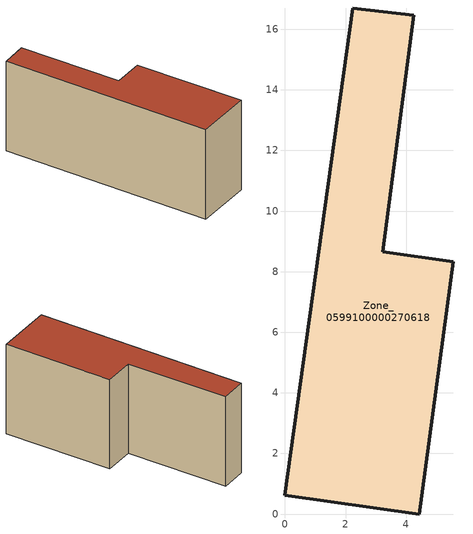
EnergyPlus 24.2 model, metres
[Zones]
Zone_0599100000270618
 floor ground (C_G): 4.44,0 0,0.62 2.23,16.7 4.25,16.46 3.23,8.65 5.55,8.33 z0
 wall outside (C_F): 4.25,16.46 2.23,16.7 0,0.62 4.44,0 5.55,8.33 3.23,8.65 4.25,16.46 z0:7.26
 roof outside (C_R): 5.55,8.33 3.23,8.65 4.25,16.46 2.23,16.7 0,0.62 4.44,0 z7.26
[BUILDING]
Pand.0599100000270618: North Axis=0; Terrain=City; Loads Convergence Tolerance Value=0.04; Temperature Convergence Tolerance Value=0.4; Solar Distribution=FullExterior; Maximum Number of Warmup Days=25; Minimum Number of Warmup Days=1
[Site:Location]
Rotterdam.The.Hague.AP_ZH_NLD Design_Conditions: Latitude=51.96; Longitude=4.45; Time Zone=1; Elevation=-4.5
[SITE:GROUNDTEMPERATURE:BUILDINGSURFACE]
18, 18, 18, 18, 18, 18, 18, 18, 18, 18, 18, 18
[MATERIAL] Thermal Absorptance=0.9; Solar Absorptance=0.7; Visible Absorptance=0.7
Name | Roughness | Thickness | Conductivity | Density | Specific Heat
G.TI.1946 | MediumSmooth | 0.15 | 1 | 540 | 1210
F.TI.1946 | Rough | 0.3 | 0.857143 | 1920 | 840
R.TI.1946 | MediumRough | 0.2 | 0.1 | 1500 | 1000
[CONSTRUCTION]
C_G: G.TI.1946
C_F: F.TI.1946
C_R: R.TI.1946
[ZONE]
Zone_0599100000270618: Type=1; Multiplier=1; Ceiling Height=Autocalculate; Volume=Autocalculate; Floor Area=autocalculate; Part of Total Floor Area=Yes
[ZONEINFILTRATION:DESIGNFLOWRATE]
Infil_Zone_0599100000270618: Zone or ZoneList or Space or SpaceList=Zone_0599100000270618; Schedule=AlwaysOn; Design Flow Rate Calculation Method=Flow/Area; Flow Rate per Floor Area=0.003; Constant Term Coefficient=1; Temperature Term Coefficient=0; Velocity Term Coefficient=0; Velocity Squared Term Coefficient=0
[HVACTEMPLATE:ZONE:IDEALLOADSAIRSYSTEM]
Zone_0599100000270618: Maximum Heating Supply Air Temperature=50; Minimum Cooling Supply Air Temperature=13; Maximum Heating Supply Air Humidity Ratio=0.0156; Minimum Cooling Supply Air Humidity Ratio=0.0077; Heating Limit=NoLimit; Cooling Limit=NoLimit; Dehumidification Control Type=ConstantSensibleHeatRatio; Cooling Sensible Heat Ratio=0.7; Dehumidification Setpoint=60; Humidification Control Type=None; Humidification Setpoint=30; Outdoor Air Method=None; Outdoor Air Flow Rate per Person=0.00944; Outdoor Air Flow Rate per Zone Floor Area=0; Outdoor Air Flow Rate per Zone=0; Demand Controlled Ventilation Type=None; Outdoor Air Economizer Type=NoEconomizer; Heat Recovery Type=None; Sensible Heat Recovery Effectiveness=0.7; Latent Heat Recovery Effectiveness=0.65
[ZONECONTROL:THERMOSTAT]
ThermostatControl_Zone_0599100000270618: Zone or ZoneList=Zone_0599100000270618; Control Type Schedule=DualSetpointControlType; Control 1=Thermostat_Zone_0599100000270618; Temperature Difference Between Cutout And Setpoint=0
[THERMOSTATSETPOINT:DUALSETPOINT]
Thermostat_Zone_0599100000270618: Heating Setpoint Temperature Schedule=HeatingSetpoint_Zone_0599100000270618; Cooling Setpoint Temperature Schedule=CoolingSetpoint_Zone_0599100000270618
[SCHEDULE:COMPACT]
HeatingSetpoint_Zone_0599100000270618: Through: 12/31, For: AllDays, Until: 24:00, 21
CoolingSetpoint_Zone_0599100000270618: Through: 12/31, For: AllDays, Until: 24:00, 24
DualSetpointControlType: Through: 12/31, For: AllDays, Until: 24:00, 4
AlwaysOn: Through: 12/31, For: AllDays, Until: 24:00, 1
